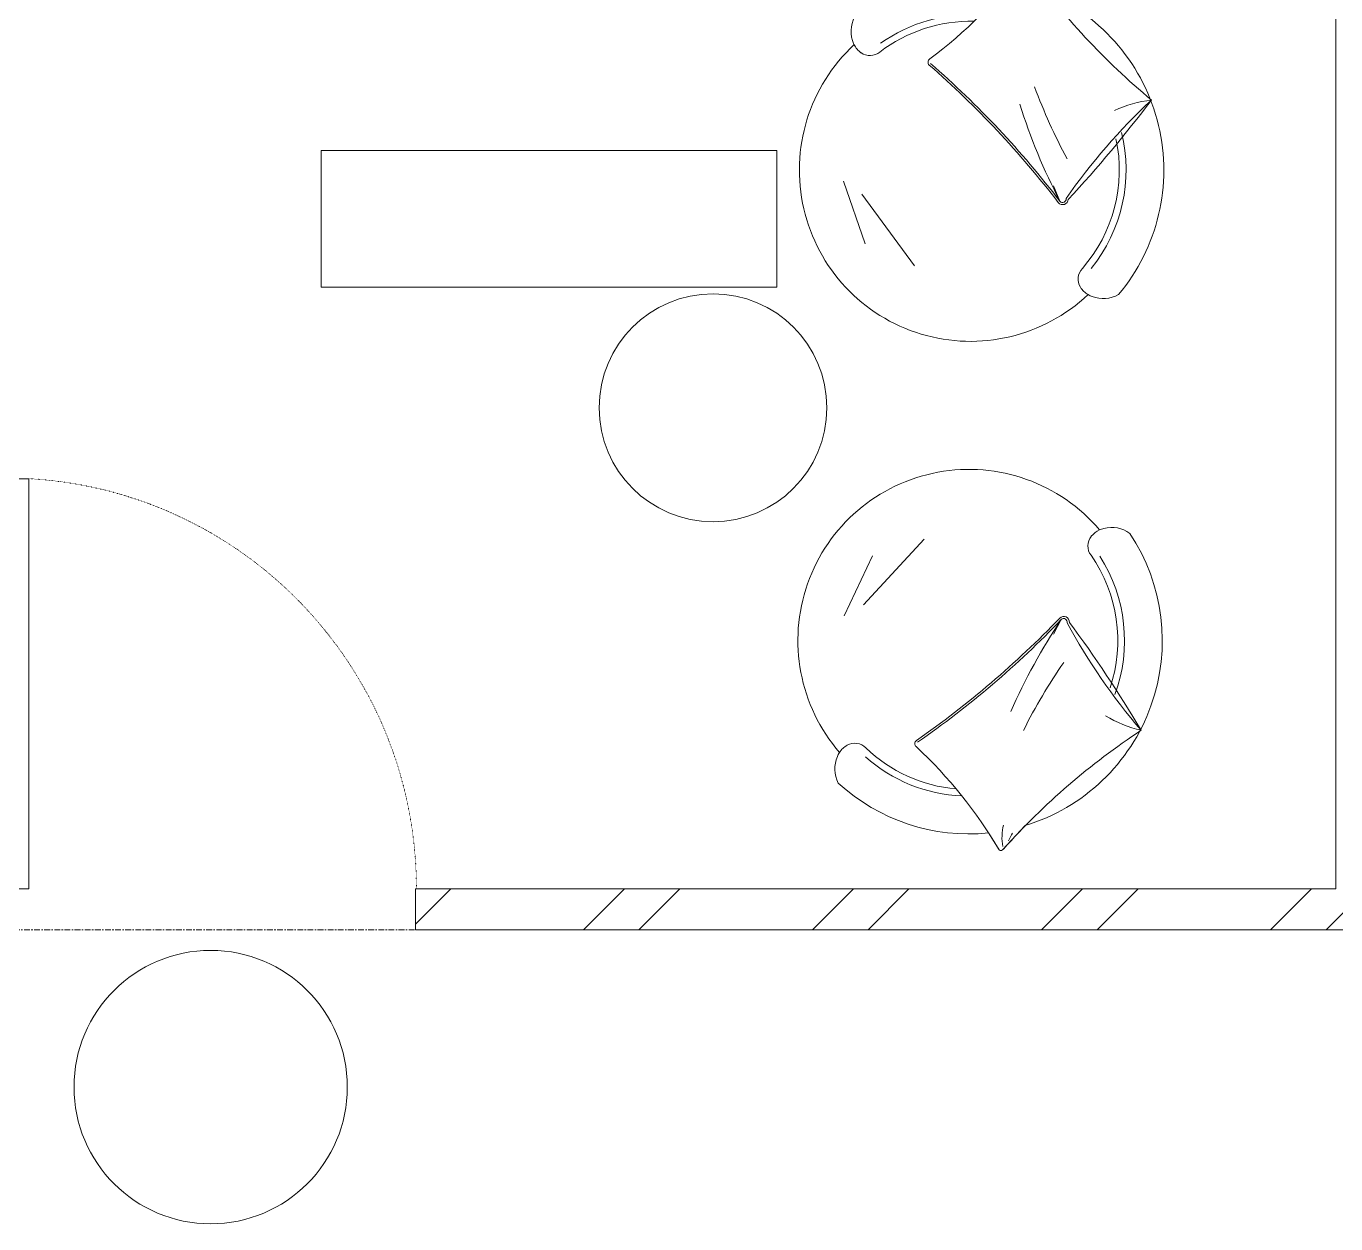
# Model space of a CAD drawing. Header units: millimetres. Extents: x -1971 to 39113, y -25802 to 13528.
# Drawn here: x 23679 to 26554, y 118 to 2747 of the extents above; entities that cross this region are included whole.
import ezdxf

# ---------------------------------------------------------------- set-up
doc = ezdxf.new("R2010")
doc.units = ezdxf.units.MM
doc.linetypes.add('Grid Line', pattern=[22.225, 12.7, -3.175, 3.175, -3.175])
doc.linetypes.add('T-swing', pattern=[1.2, 0, -0.6, 0, -0.6])
for name, color, linetype, lineweight in [('A-ANNO-NOTE', 131, 'Continuous', 9), ('A-DOOR', 31, 'Continuous', 9), ('A-DOOR-IDEN', 31, 'Continuous', 9), ('A-WALL', 113, 'Continuous', 18), ('A-WALL-PATT', 111, 'Continuous', 18), ('G Furniture_dwg', 8, 'Continuous', 9), ('S-GRID', 1, 'Continuous', 9), ('图层 01', 18, 'Continuous', 9)]:
    doc.layers.add(name, color=color, linetype=linetype, lineweight=lineweight)

# ---------------------------------------------------------------- blocks, each defined once
blk = doc.blocks.new('M_Single-Flush - 900 x 2400mm In-1156846-Ground Floor')
at = {"layer": 'A-DOOR'}
for p, q in [((399, -45), (399, -945.2)), ((450, -45), (399, -45)), ((450, -45), (450, -945.2)), ((450, -945.2), (399, -945.2))]:
    blk.add_line(p, q, dxfattribs=at)
at = {"layer": 'A-DOOR', "linetype": 'T-swing'}
blk.add_arc((450, -45), 901.7, 180, 266.7576, dxfattribs=at)
blk = doc.blocks.new('G Furniture_dwg_G Furniture_dwg_G Furniture_dwg_QBLOCK2008022615002378-1786726-Ground Floor-2220988-Ground Floor-2332976-Ground Floor')
at = {"layer": '图层 01', "color": 8}
for points in [[(64.7, 156.2), (47.3, 188.4)], [(-265, 32.3), (-216.9, -157.7)], [(-296.6, -82.6), (-220.2, -206.7)]]:
    blk.add_lwpolyline(points, close=True, dxfattribs=at)
at = {"layer": '图层 01', "color": 8, "flags": 128}
for points in [[(382.6, -125.2), (400.3, -195.7), (400, -198.5), (398.8, -200.4), (397.7, -201.4), (396.3, -202.2)], [(400.4, -195.1), (400, -198.5), (398.8, -200.4), (397.7, -201.4), (396.3, -202.2), (352.3, -201.3)]]:
    blk.add_lwpolyline(points, dxfattribs=at)
at = {"layer": '图层 01', "color": 8}
for centre, radius, start, end in [((-5.1, 354.6), 67.4, 110.5648, 161.6512), ((-24.8, -6.6), 424.4, 343.7765, 90.5325), ((-21.5, 358.7), 50.7, 160.1639, 171.5746), ((-24.8, -6.6), 375.6, 97.1459, 277.7347), ((-21.5, 358.7), 50.7, 171.5746, 197.8923), ((-38, 353.3), 33.3, 197.8923, 274.6498), ((-24.8, -6.6), 326.8, 38.3551, 91.8274), ((-24.8, -6.6), 341.5, 36.5437, 89.6551), ((55, 189.6), 12.5, 54.7807, 190.1936), ((170.5, 1513.3), 1322.6, 265.2287, 277.6549), ((170.5, 1513.3), 1322.6, 265.2287, 277.6549), ((229.8, -2586.5), 2791.4, 87.6014, 93.4425), ((164.3, 390.5), 261.9, 295.5834, 314.1167), ((164.3, 390.5), 261.9, 295.5834, 314.1167), ((1889.4, 208.6), 1542.7, 180.227, 195.0994), ((-1971.9, -281.6), 2068.5, 1.6208, 13.1056), ((-1971.9, -281.6), 2068.5, 1.6208, 13.1056), ((55, 189.6), 7.83, 45.7723, 188.8571), ((55, 189.6), 7.83, 45.7723, 188.8571), ((-1972.9, -281.7), 2074.1, 1.6238, 13.1013), ((1246.2, 699), 1303.1, 203.0686, 213.2088), ((1246.2, 699), 1303.1, 203.0686, 213.2088), ((1349.2, 645.8), 1320.3, 202.4612, 209.9929), ((1349.2, 645.8), 1320.3, 202.4612, 209.9929), ((441.2, -83.7), 117.5, 223.2994, 246.4057), ((441.2, -83.7), 117.5, 223.2994, 246.4057), ((565, -62.7), 206.7, 207.326, 212.4717), ((565, -62.7), 206.7, 207.326, 212.4717), ((393.7, -195.9), 6.8, 292.9437, 22.9437), ((393.7, -195.9), 6.8, 292.9437, 22.9437), ((-24.8, -6.6), 326.8, 283.0531, 321.9239), ((-24.8, -6.6), 341.5, 285.2254, 324.2621), ((-24.8, -6.6), 424.4, 284.348, 332.7011), ((104.3, -222.6), 8.53, 183.4888, 288.9088), ((104.3, -222.6), 8.53, 183.4888, 288.9088), ((351.9, -1236.3), 1035.1, 87.5418, 103.6854), ((351.9, -1236.3), 1035.1, 87.5418, 103.6854), ((54.9, -357.9), 33.3, 100.2308, 176.9882), ((72.2, -358.8), 50.7, 176.9882, 203.3059), ((72.2, -358.8), 50.7, 203.3059, 214.7167), ((87, -350.7), 67.4, 213.2294, 264.3157)]:
    blk.add_arc(centre, radius, start, end, dxfattribs=at)
blk = doc.blocks.new('G Furniture_dwg_G Furniture_dwg_G Furniture_dwg_QBLOCK2008022615002378-1786728-Ground Floor-2220990-Ground Floor-2332978-Ground Floor')
at = {"layer": '图层 01', "color": 8}
for points in [[(64.7, 156.2), (47.3, 188.4)], [(-265, 32.3), (-216.9, -157.7)], [(-296.6, -82.6), (-220.2, -206.7)]]:
    blk.add_lwpolyline(points, close=True, dxfattribs=at)
at = {"layer": '图层 01', "color": 8, "flags": 128}
for points in [[(382.6, -125.2), (400.3, -195.7), (400, -198.5), (398.8, -200.4), (397.7, -201.4), (396.3, -202.2)], [(400.4, -195.1), (400, -198.5), (398.8, -200.4), (397.7, -201.4), (396.3, -202.2), (352.3, -201.3)]]:
    blk.add_lwpolyline(points, dxfattribs=at)
at = {"layer": '图层 01', "color": 8}
for centre, radius, start, end in [((-5.1, 354.6), 67.4, 110.5648, 161.6512), ((-24.8, -6.6), 424.4, 343.7765, 90.5325), ((-21.5, 358.7), 50.7, 160.1639, 171.5746), ((-24.8, -6.6), 375.6, 97.1459, 277.7347), ((-21.5, 358.7), 50.7, 171.5746, 197.8923), ((-38, 353.3), 33.3, 197.8923, 274.6498), ((-24.8, -6.6), 326.8, 38.3551, 91.8274), ((-24.8, -6.6), 341.5, 36.5437, 89.6551), ((55, 189.6), 12.5, 54.7807, 190.1936), ((170.5, 1513.3), 1322.6, 265.2287, 277.6549), ((170.5, 1513.3), 1322.6, 265.2287, 277.6549), ((229.8, -2586.5), 2791.4, 87.6014, 93.4425), ((164.3, 390.5), 261.9, 295.5834, 314.1167), ((164.3, 390.5), 261.9, 295.5834, 314.1167), ((1889.4, 208.6), 1542.7, 180.227, 195.0994), ((-1971.9, -281.6), 2068.5, 1.6208, 13.1056), ((-1971.9, -281.6), 2068.5, 1.6208, 13.1056), ((55, 189.6), 7.83, 45.7723, 188.8571), ((55, 189.6), 7.83, 45.7723, 188.8571), ((-1972.9, -281.7), 2074.1, 1.6238, 13.1013), ((1246.2, 699), 1303.1, 203.0686, 213.2088), ((1246.2, 699), 1303.1, 203.0686, 213.2088), ((1349.2, 645.8), 1320.3, 202.4612, 209.9929), ((1349.2, 645.8), 1320.3, 202.4612, 209.9929), ((441.2, -83.7), 117.5, 223.2994, 246.4057), ((441.2, -83.7), 117.5, 223.2994, 246.4057), ((565, -62.7), 206.7, 207.326, 212.4717), ((565, -62.7), 206.7, 207.326, 212.4717), ((393.7, -195.9), 6.8, 292.9437, 22.9437), ((393.7, -195.9), 6.8, 292.9437, 22.9437), ((-24.8, -6.6), 326.8, 283.0531, 321.9239), ((-24.8, -6.6), 341.5, 285.2254, 324.2621), ((-24.8, -6.6), 424.4, 284.348, 332.7011), ((104.3, -222.6), 8.53, 183.4888, 288.9088), ((104.3, -222.6), 8.53, 183.4888, 288.9088), ((351.9, -1236.3), 1035.1, 87.5418, 103.6854), ((351.9, -1236.3), 1035.1, 87.5418, 103.6854), ((54.9, -357.9), 33.3, 100.2308, 176.9882), ((72.2, -358.8), 50.7, 176.9882, 203.3059), ((72.2, -358.8), 50.7, 203.3059, 214.7167), ((87, -350.7), 67.4, 213.2294, 264.3157)]:
    blk.add_arc(centre, radius, start, end, dxfattribs=at)
blk = doc.blocks.new('G Furniture_dwg_G Furniture_dwg-1631897-Ground Floor-2332981-Ground Floor')
at = {"layer": 'G Furniture_dwg'}
blk.add_circle((63425.6, 23006.4), 250, dxfattribs=at)
at = {"extrusion": (0, 0, -1), "zscale": -1.000000000000001, "rotation": 129.4471517722314}
blk.add_blockref('G Furniture_dwg_G Furniture_dwg_G Furniture_dwg_QBLOCK2008022615002378-1786728-Ground Floor-2220990-Ground Floor-2332978-Ground Floor', (-64011.7, 23542.7), dxfattribs=at)
at = {"rotation": 303.108835381675}
blk.add_blockref('G Furniture_dwg_G Furniture_dwg_G Furniture_dwg_QBLOCK2008022615002378-1786726-Ground Floor-2220988-Ground Floor-2332976-Ground Floor', (64006.6, 22478.4), dxfattribs=at)
blk = doc.blocks.new('G Furniture_dwg-1631897-Ground Floor')
blk.add_blockref('G Furniture_dwg_G Furniture_dwg-1631897-Ground Floor-2332981-Ground Floor', (-38238.8, -21097.2))
blk = doc.blocks.new('Annotation - Tag Door - Annotation - Tag Door-163460-Ground Floor')
at = {"layer": 'A-DOOR-IDEN'}
blk.add_circle((0, 0), 3, dxfattribs=at)
blk = doc.blocks.new('OJID - Material Marks - OJID - Material Marks-1690541-Ground Floor')
at = {"layer": 'A-ANNO-NOTE'}
for p, q in [((10, 3), (0, 3)), ((0, 3), (0, 0)), ((10, 0), (10, 3)), ((0, 0), (10, 0))]:
    blk.add_line(p, q, dxfattribs=at)

msp = doc.modelspace()

# ---------------------------------------------------------------- hatches: boundary and pattern name
at = {"layer": 'A-WALL-PATT', "lineweight": 9}
h = msp.add_hatch(dxfattribs=at)
h.set_pattern_fill('FP_2', color=256, style=0, pattern_type=2)
h.set_pattern_definition([(45, (0, 0), (-251.447, 251.447), []), (45, (0, 381), (-251.447, 251.447), [])])
h.paths.add_polyline_path([(28974.04, 763.364), (28974.04, 853.364), (24534.04, 853.364), (24534.04, 763.364), (28785.887, 763.364)])
h.paths.add_polyline_path([(29934.04, 763.364), (29934.04, 853.364), (29874.04, 853.364), (29874.04, 763.364)])
h.paths.add_polyline_path([(23054.04, 763.364), (23634.04, 763.364), (23634.04, 853.364), (23054.04, 853.364), (23054.04, 851.838)])

# ---------------------------------------------------------------- linework, layer by layer
at = {"layer": 'A-WALL'}
for p, q in [((26554.04, 5258.364), (26554.04, 853.364)), ((26554.04, 853.364), (24534.04, 853.364)), ((24534.04, 853.364), (24534.04, 763.364)), ((24534.04, 763.364), (28974.04, 763.364))]:
    msp.add_line(p, q, dxfattribs=at)
at = {"layer": 'S-GRID', "linetype": 'Grid Line'}
msp.add_line((-1062.147, 763.364), (38143.478, 763.364), dxfattribs=at)

# ---------------------------------------------------------------- block references
at = {"layer": 'A-ANNO-NOTE', "xscale": 100, "yscale": 100, "zscale": 100}
msp.add_blockref('OJID - Material Marks - OJID - Material Marks-1690541-Ground Floor', (24326.567, 2173.608), dxfattribs=at)
at = {"layer": 'A-DOOR', "rotation": 180}
msp.add_blockref('M_Single-Flush - 900 x 2400mm In-1156846-Ground Floor', (24084.04, 808.364), dxfattribs=at)
at = {"layer": 'A-DOOR-IDEN', "xscale": 99.99999999999993, "yscale": 99.99999999999993, "zscale": 99.99999999999993}
msp.add_blockref('Annotation - Tag Door - Annotation - Tag Door-163460-Ground Floor', (24084.04, 418.364), dxfattribs=at)
at = {"layer": 'G Furniture_dwg'}
msp.add_blockref('G Furniture_dwg-1631897-Ground Floor', (0, 0), dxfattribs=at)

doc.saveas('drawing.dxf')
